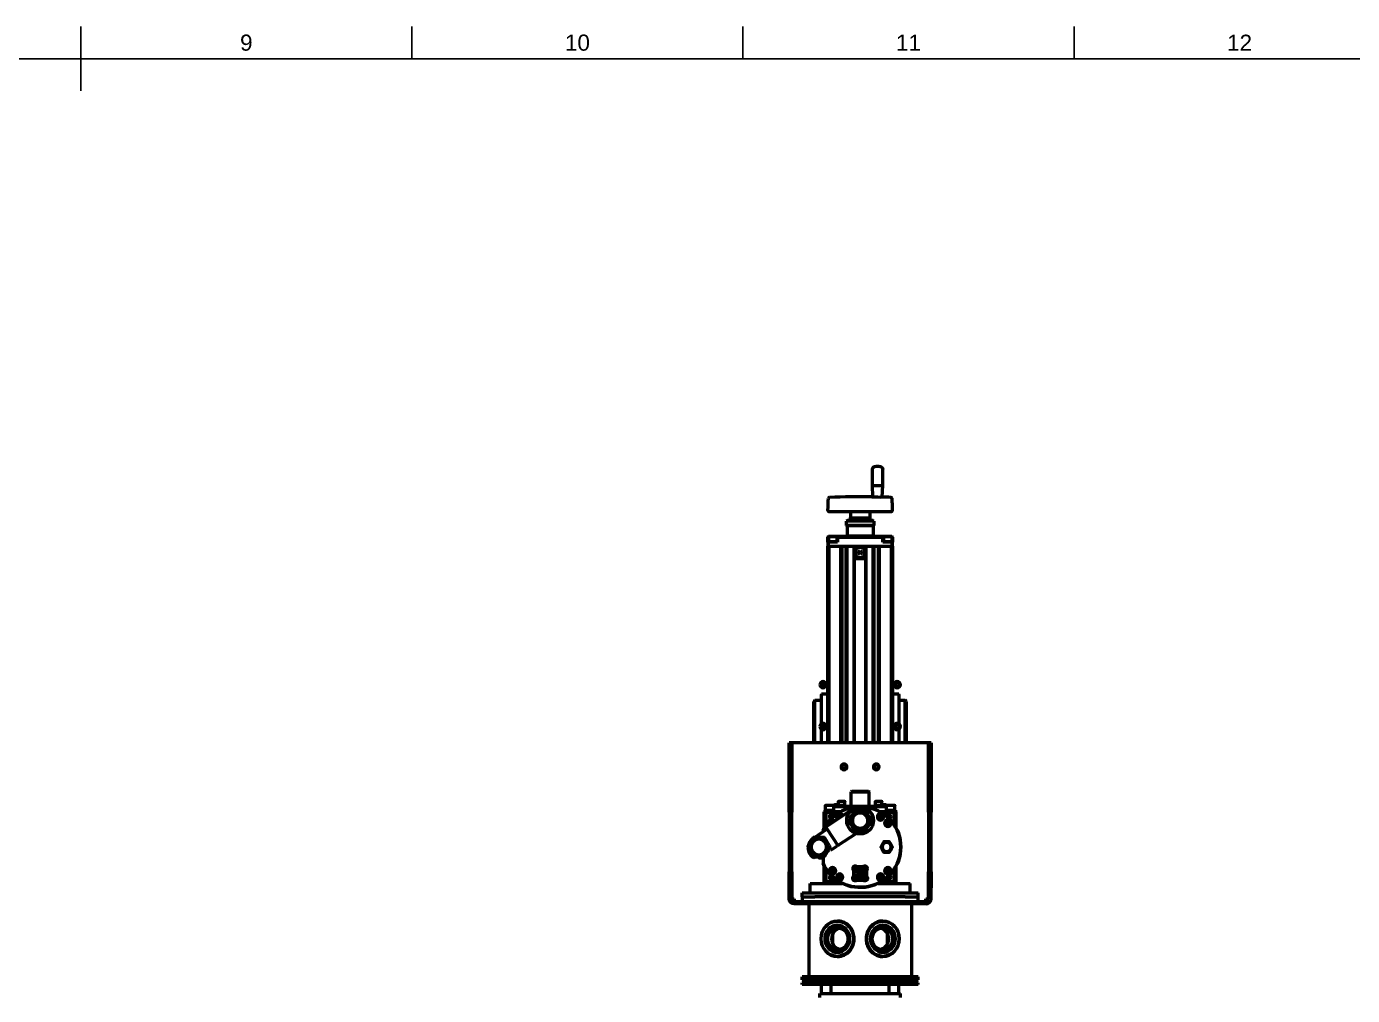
# Model space of a CAD drawing. Header units: millimetres. Extents: x 0 to 841, y 0 to 594.
# Drawn here: x 417.1 to 622.6, y 438.7 to 589 of the extents above; entities that cross this region are included whole.
import ezdxf
from ezdxf.enums import TextEntityAlignment as Align

# ---------------------------------------------------------------- set-up
doc = ezdxf.new("R2010")
doc.units = ezdxf.units.MM
doc.header["$LTSCALE"] = 0.75
doc.layers.add('Border', color=7, linetype='Continuous', lineweight=25)
doc.layers.add('Visible', color=7, linetype='Continuous', lineweight=50)
doc.styles.add('FusionTitle', font='')
doc.styles.get('FusionTitle').set_extended_font_data('Arial Unicode MS')

# ---------------------------------------------------------------- blocks, each defined once
blk = doc.blocks.new('ISO_A1_SHEET')
at = {"layer": 'Border'}
for p, q in [((425.5, 589), (425.5, 579)), ((476.8125, 589), (476.8125, 584)), ((528.125, 589), (528.125, 584)), ((579.4375, 589), (579.4375, 584)), ((20, 584), (831, 584))]:
    blk.add_line(p, q, dxfattribs=at)
at = {"layer": 'Border', "style": 'FusionTitle'}
for s, p in [('9', (451.15625, 586.5)), ('10', (502.46875, 586.5)), ('11', (553.78125, 586.5)), ('12', (605.09375, 586.5))]:
    blk.add_text(s, height=2.5, dxfattribs=at).set_placement(p, align=Align.MIDDLE)

msp = doc.modelspace()

# ---------------------------------------------------------------- linework, layer by layer
at = {"layer": 'Visible', "extrusion": (-1, 2e-16, 0)}
for p, q in [((548.1876, 517.8365), (548.1876, 520.2984)), ((549.7876, 517.8365), (549.7876, 520.2984)), ((548.1245, 516.1121), (548.1245, 516.0825)), ((548.1876, 517.8365), (549.7876, 517.8365)), ((548.2802, 516.0683), (548.1876, 517.8365)), ((548.2419, 516.0705), (548.2419, 516.0775)), ((549.6934, 516.0388), (549.7876, 517.8365)), ((549.7011, 516.0665), (549.6949, 516.0665)), ((549.7011, 516.0389), (549.7011, 516.0665)), ((549.7073, 516.039), (549.7073, 516.046)), ((549.8247, 516.046), (549.8247, 516.0756)), ((550.9729, 513.7265), (541.6023, 513.7265)), ((544.2876, 512.3615), (544.1376, 512.3115)), ((548.4376, 512.3115), (544.1376, 512.3115)), ((544.1376, 512.3115), (544.1376, 511.6415)), ((548.2876, 512.3615), (544.2876, 512.3615)), ((544.5376, 512.6765), (548.0376, 512.6765)), ((544.5376, 512.6765), (544.5376, 512.3815)), ((544.5376, 512.3815), (548.0376, 512.3815)), ((544.6876, 512.3815), (544.6876, 512.3615)), ((544.7876, 513.7265), (544.7876, 512.7465)), ((547.7876, 512.7465), (544.7876, 512.7465)), ((545.1876, 512.7465), (545.1876, 512.7265)), ((547.3876, 512.7265), (545.1876, 512.7265)), ((545.4876, 512.6765), (545.4876, 512.7265)), ((547.0876, 512.6765), (547.0876, 512.7265)), ((547.3876, 512.7465), (547.3876, 512.7265)), ((547.7876, 513.7265), (547.7876, 512.7465)), ((547.8876, 512.3815), (547.8876, 512.3615)), ((548.0376, 512.6765), (548.0376, 512.3815)), ((548.2876, 512.3615), (548.4376, 512.3115)), ((548.4376, 512.3115), (548.4376, 511.6415)), ((541.2876, 509.8365), (541.3876, 509.9365)), ((541.2876, 509.0365), (541.2876, 509.8365)), ((541.2876, 509.8365), (541.3876, 509.8365)), ((542.0376, 509.9365), (541.3876, 509.9365)), ((541.3876, 509.8365), (541.3876, 509.1165)), ((541.4676, 509.9165), (542.6076, 509.9165)), ((542.8876, 509.9365), (542.0376, 509.9365)), ((542.6876, 509.8365), (542.7876, 509.8365)), ((542.6876, 509.8365), (542.6876, 509.1165)), ((542.8876, 509.9365), (542.7876, 509.8365)), ((542.7876, 509.8365), (549.7876, 509.8365)), ((542.7876, 509.8365), (542.7876, 509.0365)), ((549.6876, 509.9365), (542.8876, 509.9365)), ((548.4376, 511.6415), (544.1376, 511.6415)), ((544.2876, 511.5915), (544.1376, 511.6415)), ((548.2876, 511.5915), (544.2876, 511.5915)), ((544.2876, 511.5915), (544.2876, 509.9915)), ((548.2876, 509.9915), (544.2876, 509.9915)), ((544.5376, 509.9765), (544.5376, 509.9915)), ((548.0376, 509.9765), (544.5376, 509.9765)), ((545.4876, 509.9765), (545.4476, 509.9365)), ((547.0876, 509.9765), (547.1276, 509.9365)), ((548.0376, 509.9765), (548.0376, 509.9915)), ((548.2876, 511.5915), (548.4376, 511.6415)), ((548.2876, 511.5915), (548.2876, 509.9915)), ((549.7876, 509.8365), (549.6876, 509.9365)), ((550.5376, 509.9365), (549.6876, 509.9365)), ((549.7876, 509.8365), (549.8876, 509.8365)), ((549.7876, 509.0365), (549.7876, 509.8365)), ((549.8876, 509.8365), (549.8876, 509.1165)), ((549.9676, 509.9165), (551.1076, 509.9165)), ((551.1876, 509.9365), (550.5376, 509.9365)), ((551.1876, 509.9365), (551.2876, 509.8365)), ((551.1876, 509.8365), (551.2876, 509.8365)), ((551.1876, 509.8365), (551.1876, 509.1165)), ((551.2876, 509.8365), (551.2876, 509.0365)), ((541.3876, 509.0365), (541.2876, 509.0365)), ((541.2876, 509.0365), (541.2876, 508.4365)), ((541.2876, 477.9365), (541.2876, 508.4365)), ((541.2876, 508.4365), (541.3876, 508.4365)), ((541.3876, 509.1165), (542.6876, 509.1165)), ((541.3876, 509.1165), (541.3876, 509.0365)), ((541.3876, 509.1165), (542.6876, 509.1165)), ((541.3876, 508.4365), (541.3876, 509.0365)), ((542.7876, 509.0365), (541.3876, 509.0365)), ((541.3876, 508.4365), (541.3876, 477.9365)), ((541.3876, 508.4365), (545.3876, 508.4365)), ((541.4876, 477.9365), (541.4876, 508.4365)), ((542.6876, 509.1165), (542.6876, 509.0365)), ((543.2826, 508.4365), (543.2826, 477.9365)), ((543.2876, 477.9365), (543.2876, 508.4365)), ((543.4876, 477.9365), (543.4876, 508.4365)), ((544.0876, 508.4365), (544.0876, 477.9365)), ((544.2876, 477.9365), (544.2876, 508.4365)), ((544.2926, 477.9365), (544.2926, 508.4365)), ((545.3876, 508.4365), (547.1876, 508.4365)), ((545.3876, 506.4365), (545.3876, 508.4365)), ((546.0376, 507.5808), (546.2876, 507.7251)), ((546.2876, 507.7251), (546.5376, 507.5808)), ((547.1876, 508.4365), (551.1876, 508.4365)), ((547.1876, 508.4365), (547.1876, 506.4365)), ((548.2826, 508.4365), (548.2826, 477.9365)), ((548.2876, 477.9365), (548.2876, 508.4365)), ((548.4876, 477.9365), (548.4876, 508.4365)), ((549.0876, 508.4365), (549.0876, 477.9365)), ((549.2876, 477.9365), (549.2876, 508.4365)), ((549.2926, 477.9365), (549.2926, 508.4365)), ((551.1876, 509.0365), (549.7876, 509.0365)), ((549.8876, 509.1165), (551.1876, 509.1165)), ((549.8876, 509.1165), (549.8876, 509.0365)), ((549.8876, 509.1165), (551.1876, 509.1165)), ((551.0876, 508.4365), (551.0876, 477.9365)), ((551.1876, 509.1165), (551.1876, 509.0365)), ((551.2876, 509.0365), (551.1876, 509.0365)), ((551.1876, 509.0365), (551.1876, 508.4365)), ((551.1876, 477.9365), (551.1876, 508.4365)), ((551.1876, 508.4365), (551.2876, 508.4365)), ((551.2876, 508.4365), (551.2876, 509.0365)), ((551.2876, 508.4365), (551.2876, 477.9365)), ((545.3876, 477.9365), (545.3876, 506.4365)), ((547.1876, 506.4365), (545.3876, 506.4365)), ((545.4376, 477.9365), (545.4376, 506.4365)), ((546.0376, 507.2921), (546.0376, 507.5808)), ((546.2876, 507.1478), (546.0376, 507.2921)), ((546.5376, 507.2921), (546.2876, 507.1478)), ((546.5376, 507.5808), (546.5376, 507.2921)), ((547.1376, 506.4365), (547.1376, 477.9365)), ((547.1876, 506.4365), (547.1876, 477.9365)), ((540.2876, 485.5365), (541.2876, 485.5365)), ((540.2876, 485.5365), (540.2876, 485.4365)), ((540.2876, 480.8695), (540.2876, 485.4365)), ((551.2876, 485.5365), (552.2876, 485.5365)), ((552.2876, 485.4365), (552.2876, 485.5365)), ((552.2876, 485.4365), (552.2876, 480.8695)), ((539.2876, 484.5365), (539.0876, 484.3365)), ((539.0876, 477.9365), (539.0876, 484.3365)), ((539.2876, 484.5365), (540.2876, 484.5365)), ((539.2876, 477.9365), (539.2876, 484.5365)), ((552.2876, 484.5365), (553.2876, 484.5365)), ((553.4876, 484.3365), (553.2876, 484.5365)), ((553.2876, 477.9365), (553.2876, 484.5365)), ((553.4876, 477.9365), (553.4876, 484.3365)), ((540.2876, 480.2706), (540.2876, 480.6023)), ((540.2876, 477.9365), (540.2876, 480.0035)), ((552.2876, 480.6023), (552.2876, 480.2706)), ((552.2876, 480.0035), (552.2876, 477.9365)), ((535.6876, 477.9365), (535.2876, 477.9365)), ((535.2876, 475.4365), (535.2876, 477.9365)), ((535.6876, 477.9365), (535.6876, 475.4365)), ((556.8876, 477.9365), (535.6876, 477.9365)), ((557.2876, 477.9365), (556.8876, 477.9365)), ((556.8876, 475.4365), (556.8876, 477.9365)), ((557.2876, 477.9365), (557.2876, 475.4365)), ((535.2876, 467.1865), (535.2876, 475.4365)), ((535.6876, 475.4365), (535.6876, 467.1865)), ((556.8876, 467.1865), (556.8876, 475.4365)), ((557.2876, 475.4365), (557.2876, 467.1865)), ((543.4876, 474.0434), (543.4876, 474.3295)), ((544.0876, 474.3295), (544.0876, 474.0434)), ((548.4876, 474.0434), (548.4876, 474.3295)), ((549.0876, 474.3295), (549.0876, 474.0434)), ((542.9238, 468.2765), (542.9238, 468.8015)), ((542.9988, 468.8765), (543.8488, 468.8765)), ((543.9238, 468.2765), (543.9238, 468.8015)), ((544.9876, 470.4165), (544.8876, 470.3165)), ((544.8876, 470.3165), (547.6876, 470.3165)), ((544.8876, 468.1165), (544.8876, 470.3165)), ((544.9876, 470.4165), (547.5876, 470.4165)), ((547.5876, 470.4165), (547.6876, 470.3165)), ((547.6876, 468.1165), (547.6876, 470.3165)), ((548.6514, 468.2765), (548.6514, 468.8015)), ((548.7264, 468.8765), (549.5764, 468.8765)), ((549.6514, 468.2765), (549.6514, 468.8015)), ((535.2876, 467.1865), (535.2876, 457.9365)), ((535.6876, 457.9365), (535.6876, 467.1865)), ((540.6876, 467.2165), (540.6876, 464.6526)), ((540.6876, 467.2165), (541.1376, 467.2165)), ((540.8138, 467.4565), (542.2905, 467.4565)), ((540.8138, 467.4565), (540.8138, 467.2165)), ((540.8876, 466.9665), (540.9876, 467.0665)), ((540.8876, 466.9665), (540.8876, 465.0115)), ((540.9178, 467.4565), (540.9178, 468.2165)), ((540.9578, 468.2565), (542.1778, 468.2565)), ((540.9876, 467.0665), (541.0376, 467.1165)), ((540.9876, 467.0665), (540.9876, 465.1723)), ((541.0376, 467.1165), (541.1376, 467.2165)), ((542.9608, 467.1165), (541.0376, 467.1165)), ((545.1201, 467.612), (541.0471, 464.8879)), ((543.1273, 467.2165), (541.1376, 467.2165)), ((541.9433, 466.7165), (541.7989, 466.4665)), ((542.2319, 466.7165), (541.9433, 466.7165)), ((542.2178, 467.4565), (542.2178, 468.2165)), ((542.2178, 468.1165), (542.9574, 468.1165)), ((542.2178, 468.0665), (550.3574, 468.0665)), ((542.2823, 466.6293), (542.2319, 466.7165)), ((542.3167, 467.4565), (542.2905, 467.4565)), ((542.3167, 467.4565), (542.3218, 467.4565)), ((542.3218, 467.4565), (542.3218, 467.2165)), ((542.3218, 467.2665), (543.2152, 467.2665)), ((543.1134, 466.7323), (542.8657, 466.5839)), ((542.8657, 466.5839), (542.8704, 466.2953)), ((542.9238, 468.2765), (543.9238, 468.2765)), ((542.9298, 468.2765), (542.9298, 468.1165)), ((543.2611, 468.1165), (542.9574, 468.1165)), ((543.3657, 466.5921), (543.1134, 466.7323)), ((543.2611, 468.1165), (549.3141, 468.1165)), ((543.3681, 466.4403), (543.3657, 466.5921)), ((543.9178, 468.2765), (543.9178, 468.1165)), ((545.3268, 467.2022), (544.6504, 466.0307)), ((544.728, 466.6604), (544.9651, 466.5759)), ((545.2237, 467.0237), (545.1222, 467.172)), ((545.4216, 467.3665), (545.3268, 467.2022)), ((545.6112, 467.3665), (545.4216, 467.3665)), ((545.4925, 467.4255), (545.5329, 467.3665)), ((546.964, 467.3665), (545.6112, 467.3665)), ((546.1054, 467.3665), (546.1122, 467.6077)), ((546.5607, 467.5951), (546.5543, 467.3665)), ((547.1536, 467.3665), (546.964, 467.3665)), ((547.2485, 467.2022), (547.1536, 467.3665)), ((547.1564, 467.3617), (547.1691, 467.3783)), ((547.9248, 466.0307), (547.2485, 467.2022)), ((547.5246, 467.1044), (547.399, 466.9414)), ((547.6528, 466.5018), (547.8894, 466.5714)), ((548.6514, 468.2765), (549.6514, 468.2765)), ((548.6574, 468.2765), (548.6574, 468.1165)), ((549.2096, 466.5921), (549.2049, 466.3034)), ((549.4619, 466.7323), (549.2096, 466.5921)), ((549.6178, 468.1165), (549.3141, 468.1165)), ((549.3601, 467.2665), (550.2534, 467.2665)), ((551.4376, 467.2165), (549.4479, 467.2165)), ((549.7095, 466.5839), (549.4619, 466.7323)), ((551.5376, 467.1165), (549.6144, 467.1165)), ((549.6178, 468.1165), (550.3574, 468.1165)), ((549.6454, 468.2765), (549.6454, 468.1165)), ((549.7095, 466.5839), (549.7048, 466.2953)), ((550.2534, 467.4565), (551.7301, 467.4565)), ((550.2534, 467.4565), (550.2534, 467.2165)), ((550.3433, 466.7165), (550.293, 466.6293)), ((550.6319, 466.7165), (550.3433, 466.7165)), ((550.3574, 467.4565), (550.3574, 468.2165)), ((550.3974, 468.2565), (551.6174, 468.2565)), ((550.7763, 466.4665), (550.6319, 466.7165)), ((551.4376, 467.2165), (551.5376, 467.1165)), ((551.4376, 467.2165), (551.8876, 467.2165)), ((551.5376, 467.1165), (551.5876, 467.0665)), ((551.5876, 465.1723), (551.5876, 467.0665)), ((551.5876, 467.0665), (551.6876, 466.9665)), ((551.6574, 467.4565), (551.6574, 468.2165)), ((551.6876, 465.0115), (551.6876, 466.9665)), ((551.7564, 467.4565), (551.7301, 467.4565)), ((551.7564, 467.4565), (551.7614, 467.4565)), ((551.7614, 467.4565), (551.7614, 467.2165)), ((551.8876, 464.6526), (551.8876, 467.2165)), ((556.8876, 467.1865), (556.8876, 457.9365)), ((557.2876, 457.9365), (557.2876, 467.1865)), ((540.9924, 464.4302), (541.1586, 464.5414)), ((541.0471, 464.8879), (541.0196, 464.7492)), ((541.0196, 464.7492), (541.1586, 464.5414)), ((541.2002, 464.5692), (541.1586, 464.5414)), ((541.1586, 464.5414), (542.8542, 462.0062)), ((541.864, 465.7), (541.7105, 465.4555)), ((541.7105, 465.4555), (541.7589, 465.364)), ((541.7989, 466.4665), (541.9015, 466.2888)), ((542.1525, 465.6893), (541.864, 465.7)), ((542.1768, 465.6434), (542.1525, 465.6893)), ((543.0239, 466.21), (542.8704, 466.2953)), ((544.6504, 466.0307), (544.5556, 465.8665)), ((544.5556, 465.8665), (544.6504, 465.7022)), ((544.5592, 465.592), (544.6915, 465.631)), ((544.737, 466.1808), (544.5774, 466.2377)), ((544.6504, 465.7022), (545.3268, 464.5307)), ((544.9224, 465.2311), (544.6858, 465.1615)), ((545.0506, 464.6285), (545.1762, 464.7915)), ((545.3268, 464.5307), (545.4216, 464.3665)), ((547.1536, 464.3665), (547.2485, 464.5307)), ((547.2485, 464.5307), (547.9248, 465.7022)), ((547.3515, 464.7092), (547.453, 464.5609)), ((547.8472, 465.0726), (547.6101, 465.1571)), ((547.8382, 465.5521), (547.9978, 465.4953)), ((548.016, 466.1409), (547.8837, 466.102)), ((548.0197, 465.8665), (547.9248, 466.0307)), ((547.9248, 465.7022), (548.0197, 465.8665)), ((548.3589, 465.6878), (548.3812, 465.7028)), ((549.2049, 466.3034), (549.4525, 466.155)), ((549.4525, 466.155), (549.7048, 466.2953)), ((550.4227, 465.6893), (550.2878, 465.4341)), ((550.2878, 465.4341), (550.4413, 465.1896)), ((550.7112, 465.7), (550.4227, 465.6893)), ((550.4413, 465.1896), (550.7298, 465.2003)), ((550.6737, 466.2888), (550.7763, 466.4665)), ((550.8647, 465.4555), (550.7112, 465.7)), ((550.8647, 465.4555), (550.7298, 465.2003)), ((538.9268, 463.1022), (538.2504, 461.9307)), ((539.0216, 463.2665), (538.9268, 463.1022)), ((539.2112, 463.2665), (539.0216, 463.2665)), ((540.564, 463.2665), (539.2112, 463.2665)), ((540.9924, 464.4302), (539.2523, 463.2665)), ((540.5376, 464.3409), (540.5376, 464.1261)), ((540.7536, 463.2665), (540.564, 463.2665)), ((540.5876, 464.1595), (540.5876, 464.3302)), ((540.8485, 463.1022), (540.7536, 463.2665)), ((541.5248, 461.9307), (540.8485, 463.1022)), ((542.8958, 462.034), (545.6618, 463.8839)), ((545.4188, 464.3712), (545.4061, 464.3546)), ((545.4216, 464.3665), (545.6112, 464.3665)), ((545.6112, 464.3665), (546.964, 464.3665)), ((546.0145, 464.1379), (546.0209, 464.3665)), ((546.4698, 464.3665), (546.4631, 464.1252)), ((546.964, 464.3665), (547.1536, 464.3665)), ((547.0827, 464.3075), (547.0423, 464.3665)), ((547.082, 464.3084), (547.1609, 464.354)), ((547.1609, 464.354), (547.2575, 464.4097)), ((549.9113, 462.5415), (549.6948, 462.1665)), ((550.3876, 462.5665), (549.9546, 462.5665)), ((550.8206, 462.5665), (550.3876, 462.5665)), ((551.0804, 462.1665), (550.8639, 462.5415)), ((538.2504, 461.9307), (538.1556, 461.7665)), ((538.1556, 461.7665), (538.2504, 461.6022)), ((538.2504, 461.6022), (538.9268, 460.4307)), ((538.9268, 460.4307), (539.0216, 460.2665)), ((540.7536, 460.2665), (540.8485, 460.4307)), ((540.8485, 460.4307), (541.5248, 461.6022)), ((541.3891, 461.2137), (541.2185, 461.0716)), ((541.3687, 461.3318), (541.3891, 461.2137)), ((541.6197, 461.7665), (541.5248, 461.9307)), ((541.5248, 461.6022), (541.6197, 461.7665)), ((541.5692, 461.6791), (541.7596, 461.3944)), ((541.7596, 461.3944), (541.8983, 461.3669)), ((541.8983, 461.3669), (542.688, 461.895)), ((542.8542, 462.0062), (542.688, 461.895)), ((542.8958, 462.034), (542.8542, 462.0062)), ((549.6948, 462.1665), (549.4783, 461.7915)), ((549.4783, 461.7415), (549.6948, 461.3665)), ((549.6948, 461.3665), (549.9113, 460.9915)), ((549.9546, 460.9665), (550.3876, 460.9665)), ((550.3876, 460.9665), (550.8206, 460.9665)), ((550.8639, 460.9915), (551.0804, 461.3665)), ((551.2969, 461.7915), (551.0804, 462.1665)), ((551.0804, 461.3665), (551.2969, 461.7415)), ((539.0216, 460.2665), (539.2112, 460.2665)), ((539.1213, 460.1111), (539.2098, 460.1702)), ((539.2098, 460.1702), (539.2289, 460.2665)), ((539.2112, 460.2665), (540.564, 460.2665)), ((539.9376, 460.0665), (539.9376, 460.2665)), ((540.1596, 460.1898), (539.9513, 460.2665)), ((540.3376, 460.0165), (539.9876, 460.0165)), ((540.2517, 460.2665), (540.1596, 460.1898)), ((540.3376, 460.2665), (540.3376, 459.9665)), ((540.3376, 459.9665), (540.5376, 459.9665)), ((540.5376, 460.2665), (540.5376, 459.1921)), ((540.564, 460.2665), (540.7536, 460.2665)), ((540.5876, 459.2028), (540.5876, 460.2665)), ((540.6876, 458.8803), (540.6876, 456.1165)), ((540.8876, 458.5215), (540.8876, 456.5665)), ((540.9876, 458.3606), (540.9876, 456.4665)), ((541.8455, 458.3326), (541.7105, 458.0774)), ((542.1339, 458.3433), (541.8455, 458.3326)), ((542.2875, 458.0988), (542.1339, 458.3433)), ((545.2564, 458.4468), (545.2564, 458.3576)), ((545.4573, 458.5348), (545.3889, 458.4077)), ((545.3889, 458.4077), (545.4649, 458.2849)), ((545.6016, 458.5392), (545.4573, 458.5348)), ((545.4649, 458.2849), (545.6091, 458.2893)), ((545.5656, 458.6977), (545.4811, 458.6977)), ((545.6775, 458.4164), (545.6016, 458.5392)), ((545.6091, 458.2893), (545.6775, 458.4164)), ((546.7532, 458.6977), (545.8132, 458.6977)), ((546.1876, 458.3672), (546.3876, 458.3672)), ((546.1876, 458.2588), (546.1876, 458.3672)), ((546.3876, 458.2588), (546.3876, 458.3672)), ((546.9573, 458.5348), (546.8889, 458.4077)), ((546.8889, 458.4077), (546.9649, 458.2849)), ((547.1016, 458.5392), (546.9573, 458.5348)), ((546.9649, 458.2849), (547.1091, 458.2893)), ((547.0656, 458.6977), (546.9811, 458.6977)), ((547.1775, 458.4164), (547.1016, 458.5392)), ((547.1091, 458.2893), (547.1775, 458.4164)), ((547.3189, 458.3797), (547.3189, 458.4642)), ((550.4413, 458.3433), (550.2878, 458.0988)), ((550.7298, 458.3326), (550.4413, 458.3433)), ((550.7298, 458.3326), (550.8647, 458.0774)), ((551.5876, 456.4665), (551.5876, 458.3606)), ((551.6876, 456.5665), (551.6876, 458.5215)), ((551.8876, 456.1165), (551.8876, 458.8803)), ((535.2876, 455.4365), (535.2876, 457.9365)), ((535.6876, 457.9365), (535.2876, 457.9365)), ((535.6876, 457.9365), (535.6876, 455.4365)), ((540.9876, 456.4665), (540.8876, 456.5665)), ((541.0376, 456.4165), (540.9876, 456.4665)), ((541.0376, 456.4165), (542.9608, 456.4165)), ((541.1376, 456.3165), (541.0376, 456.4165)), ((541.1376, 456.3165), (543.1273, 456.3165)), ((541.1495, 456.3165), (541.1495, 456.1165)), ((541.7105, 458.0774), (541.864, 457.8329)), ((541.9015, 457.2441), (541.7989, 457.0665)), ((541.7989, 457.0665), (541.9433, 456.8165)), ((542.1525, 457.8437), (541.864, 457.8329)), ((541.9433, 456.8165), (542.2319, 456.8165)), ((542.1525, 457.8437), (542.2875, 458.0988)), ((542.2319, 456.8165), (542.2823, 456.9036)), ((542.8704, 457.2376), (542.8657, 456.949)), ((542.8657, 456.949), (543.1134, 456.8006)), ((543.1227, 457.3779), (542.8704, 457.2376)), ((543.3657, 456.9409), (543.1134, 456.8006)), ((543.3703, 457.2295), (543.1227, 457.3779)), ((543.3657, 456.9409), (543.3703, 457.2295)), ((545.2564, 458.1233), (545.2564, 457.2008)), ((545.2564, 456.9468), (545.2564, 456.8576)), ((545.4573, 457.0348), (545.3889, 456.9077)), ((545.3889, 456.9077), (545.4649, 456.7849)), ((545.6016, 457.0392), (545.4573, 457.0348)), ((545.4649, 456.7849), (545.6091, 456.7893)), ((545.4985, 456.6352), (545.5877, 456.6352)), ((545.6775, 456.9164), (545.6016, 457.0392)), ((545.6091, 456.7893), (545.6775, 456.9164)), ((545.7246, 457.4569), (545.6308, 457.4027)), ((545.7308, 457.2295), (545.6308, 457.4027)), ((545.8246, 457.2837), (545.7308, 457.2295)), ((545.8219, 456.6352), (546.7445, 456.6352)), ((546.7506, 457.2837), (546.8444, 457.2295)), ((546.9444, 457.4027), (546.8444, 457.2295)), ((546.8506, 457.4569), (546.9444, 457.4027)), ((546.9573, 457.0348), (546.8889, 456.9077)), ((546.8889, 456.9077), (546.9649, 456.7849)), ((547.1016, 457.0392), (546.9573, 457.0348)), ((546.9649, 456.7849), (547.1091, 456.7893)), ((546.9985, 456.6352), (547.0877, 456.6352)), ((547.1775, 456.9164), (547.1016, 457.0392)), ((547.1091, 456.7893), (547.1775, 456.9164)), ((547.3189, 457.1921), (547.3189, 458.1321)), ((547.3189, 456.8797), (547.3189, 456.9642)), ((549.4525, 457.3779), (549.2049, 457.2295)), ((549.2049, 457.2295), (549.2096, 456.9409)), ((549.2096, 456.9409), (549.4619, 456.8006)), ((549.4479, 456.3165), (551.4376, 456.3165)), ((549.7048, 457.2376), (549.4525, 457.3779)), ((549.4619, 456.8006), (549.7095, 456.949)), ((549.6144, 456.4165), (551.5376, 456.4165)), ((549.7048, 457.2376), (549.7095, 456.949)), ((550.2878, 458.0988), (550.4227, 457.8437)), ((550.293, 456.9036), (550.3433, 456.8165)), ((550.3433, 456.8165), (550.6319, 456.8165)), ((550.4227, 457.8437), (550.7112, 457.8329)), ((550.6319, 456.8165), (550.7763, 457.0665)), ((550.7763, 457.0665), (550.6737, 457.2441)), ((550.7112, 457.8329), (550.8647, 458.0774)), ((551.4257, 456.1165), (551.4257, 456.3165)), ((551.5376, 456.4165), (551.4376, 456.3165)), ((551.5876, 456.4665), (551.5376, 456.4165)), ((551.6876, 456.5665), (551.5876, 456.4665)), ((556.8876, 455.4365), (556.8876, 457.9365)), ((557.2876, 457.9365), (556.8876, 457.9365)), ((557.2876, 457.9365), (557.2876, 455.4365)), ((535.2876, 453.7365), (535.2876, 455.4365)), ((535.6876, 455.4365), (535.6876, 453.7365)), ((537.2876, 454.6365), (555.2876, 454.6365)), ((537.2876, 454.0365), (537.2876, 454.6365)), ((538.5376, 456.1165), (543.5006, 456.1165)), ((538.5376, 454.6365), (538.5376, 456.1165)), ((549.0746, 456.1165), (554.0376, 456.1165)), ((554.0376, 454.6365), (554.0376, 456.1165)), ((555.2876, 454.0365), (555.2876, 454.6365)), ((556.8876, 453.7365), (556.8876, 455.4365)), ((557.2876, 453.7365), (557.2876, 455.4365)), ((535.6876, 453.7365), (536.0876, 453.7365)), ((536.0876, 453.7365), (536.0876, 453.3365)), ((536.0876, 453.3365), (556.4876, 453.3365)), ((556.4876, 452.9365), (536.0876, 452.9365)), ((537.2876, 454.0365), (539.2876, 454.0365)), ((537.2876, 454.0365), (537.2876, 453.3365)), ((538.3376, 452.9365), (538.3376, 441.6365)), ((553.2876, 454.0365), (539.2876, 454.0365)), ((553.2876, 454.0365), (555.2876, 454.0365)), ((554.2376, 452.9365), (554.2376, 441.6365)), ((555.2876, 453.3365), (555.2876, 454.0365)), ((556.4876, 453.3365), (556.4876, 453.7365)), ((556.4876, 453.7365), (556.8876, 453.7365)), ((542.7541, 450.2865), (542.8152, 450.2865)), ((549.8212, 450.2865), (549.76, 450.2865)), ((542.0676, 446.7857), (542.0676, 448.2873)), ((550.5076, 446.7857), (550.5076, 448.2873)), ((542.7541, 444.7865), (542.8152, 444.7865)), ((549.8212, 444.7865), (549.76, 444.7865)), ((555.2876, 441.6365), (537.2876, 441.6365)), ((537.2876, 441.1865), (537.2876, 441.6365)), ((555.2876, 441.1865), (537.2876, 441.1865)), ((555.2876, 440.6865), (537.2876, 440.6865)), ((537.2876, 440.4365), (537.2876, 440.6865)), ((555.2876, 440.4365), (537.2876, 440.4365)), ((540.2876, 439.0665), (540.2876, 440.4365)), ((541.7876, 439.0665), (541.7876, 440.4365)), ((550.7876, 439.0665), (550.7876, 440.4365)), ((552.2876, 439.0665), (552.2876, 440.4365)), ((555.2876, 441.1865), (555.2876, 441.6365)), ((555.2876, 440.4365), (555.2876, 440.6865)), ((540.0376, 439.0665), (552.5376, 439.0665)), ((540.0376, 438.4165), (540.0376, 439.0665)), ((552.5376, 438.4165), (552.5376, 439.0665))]:
    msp.add_line(p, q, dxfattribs=at)
at = {"layer": 'Visible', "extrusion": (0, -2e-16, -1)}
for centre, radius in [((-546.2876, 507.4365), 0.85), ((-546.2876, 507.4365), 0.8), ((-540.5376, 486.9365), 0.5), ((-540.5376, 486.9365), 0.3), ((-552.0376, 486.9365), 0.5), ((-552.0376, 486.9365), 0.3), ((-540.5376, 480.4365), 0.5), ((-552.0376, 480.4365), 0.5), ((-540.5376, 480.4365), 0.3), ((-552.0376, 480.4365), 0.3), ((-543.7876, 474.1865), 0.45), ((-543.7876, 474.1865), 0.3324), ((-548.7876, 474.1865), 0.45), ((-548.7876, 474.1865), 0.3324), ((-546.2876, 465.8665), 1.2), ((-549.4572, 466.4437), 0.5), ((-549.4572, 466.4437), 0.48), ((-550.5762, 465.4448), 0.5), ((-550.5762, 465.4448), 0.48), ((-539.8876, 461.7665), 1.21), ((-539.8876, 461.7665), 1.2), ((-550.3876, 461.7665), 0.8), ((-550.3876, 461.7665), 0.7), ((-541.999, 458.0881), 0.5), ((-541.999, 458.0881), 0.48), ((-545.5332, 458.4121), 0.4), ((-545.5332, 458.4121), 0.275), ((-547.0332, 458.4121), 0.4), ((-547.0332, 458.4121), 0.275), ((-550.5762, 458.0881), 0.5), ((-550.5762, 458.0881), 0.48), ((-543.118, 457.0893), 0.5), ((-543.118, 457.0893), 0.48), ((-545.5332, 456.9121), 0.275), ((-546.2876, 457.6665), 0.6007), ((-546.2876, 457.6665), 0.5507), ((-546.0876, 457.8665), 0.05), ((-546.0876, 457.4665), 0.05), ((-546.4876, 457.8665), 0.05), ((-546.4876, 457.4665), 0.05), ((-547.0332, 456.9121), 0.275), ((-549.4572, 457.0893), 0.5), ((-549.4572, 457.0893), 0.48)]:
    msp.add_circle(centre, radius, dxfattribs=at)
at = {"layer": 'Visible'}
for radius in [2.079, 1.21]:
    msp.add_circle((546.2876, 465.8665), radius, dxfattribs=at)
at = {"layer": 'Visible', "extrusion": (0, -2e-16, -1)}
for centre, radius, start, end in [((-548.6876, 520.2984), 0.5, 0, 75.522488), ((-548.9876, 519.1365), 1.7, 75.522488, 104.477512), ((-549.2876, 520.2984), 0.5, 104.477512, 180), ((-599.1376, 512.7265), 57.85, 1.294367, 3.093287), ((-541.5716, 515.8374), 0.2, 3.093287, 87.835231), ((-546.2876, 391.0765), 125.05, 87.835231, 90.84903), ((-546.2876, 391.0765), 125.05, 91.613495, 92.164769), ((-551.0036, 515.8374), 0.2, 92.164769, 176.906713), ((-493.4376, 512.7265), 57.85, 176.906713, 178.705633), ((-541.6023, 514.0265), 0.3, 270, 1.294367), ((-550.9729, 514.0265), 0.3, 178.705633, 270), ((-541.4676, 509.8365), 0.08, 0, 90), ((-542.6076, 509.8365), 0.08, 90, 180), ((-549.9676, 509.8365), 0.08, 0, 90), ((-551.1076, 509.8365), 0.08, 90, 180), ((-542.9988, 468.8015), 0.075, 0, 90), ((-543.8488, 468.8015), 0.075, 90, 180), ((-548.7264, 468.8015), 0.075, 0, 90), ((-549.5764, 468.8015), 0.075, 90, 180), ((-546.2876, 461.7665), 6.3, 24.119043, 335.880957), ((-546.2876, 461.7665), 6.25, 24.216783, 335.783217), ((-540.9578, 468.2165), 0.04, 0, 90), ((-542.0876, 466.4665), 0.5, 315.578456, 140.852512), ((-542.0876, 466.4665), 0.25, 330, 30), ((-542.0876, 466.4665), 0.25, 30, 90), ((-542.0876, 466.4665), 0.25, 90, 140.07926), ((-542.1778, 468.2165), 0.04, 90, 180), ((-542.5376, 467.9365), 0.45, 42.892548, 150.644466), ((-542.5376, 467.9365), 0.3324, 32.792468, 147.207532), ((-543.118, 466.4437), 0.5, 309.739632, 162.709495), ((-543.118, 466.4437), 0.48, 309.031846, 163.417281), ((-543.118, 466.4437), 0.25, 359.070897, 59.070897), ((-543.118, 466.4437), 0.25, 59.070897, 119.070897), ((-543.118, 466.4437), 0.25, 119.070897, 179.070897), ((-546.2876, 465.8665), 1.7501, 12.246254, 26.978026), ((-546.2876, 465.8665), 1.7501, 48.246254, 62.978026), ((-546.2876, 465.8665), 1.6454, 54.271803, 65.728197), ((-546.2876, 465.8665), 1.7501, 84.246254, 98.978026), ((-546.2876, 465.8665), 1.6454, 114.271803, 125.728197), ((-546.2876, 465.8665), 1.7501, 120.246254, 134.978026), ((-546.2876, 465.8665), 1.7501, 156.246254, 170.978026), ((-549.4572, 466.4437), 0.25, 0.929103, 60.929103), ((-549.4572, 466.4437), 0.25, 60.929103, 120.929103), ((-549.4572, 466.4437), 0.25, 120.929103, 180.929103), ((-550.0376, 467.9365), 0.45, 29.355534, 137.107452), ((-550.0376, 467.9365), 0.3324, 32.792468, 147.207532), ((-550.4876, 466.4665), 0.5, 39.147488, 224.421544), ((-550.4876, 466.4665), 0.25, 39.92074, 90), ((-550.3974, 468.2165), 0.04, 0, 90), ((-550.4876, 466.4665), 0.25, 90, 150), ((-550.4876, 466.4665), 0.25, 150, 210), ((-551.6174, 468.2165), 0.04, 90, 180), ((-541.999, 465.4448), 0.5, 333.841625, 138.607502), ((-541.999, 465.4448), 0.48, 334.161007, 138.28812), ((-541.999, 465.4448), 0.25, 341.597643, 32.129317), ((-541.999, 465.4448), 0.25, 32.129317, 92.129317), ((-542.0876, 466.4665), 0.25, 316.351708, 330), ((-541.999, 465.4448), 0.25, 92.129317, 130.851484), ((-543.118, 466.4437), 0.25, 299.070897, 359.070897), ((-543.118, 466.4437), 0.25, 291.646655, 299.070897), ((-543.118, 466.4437), 0.25, 179.070897, 180.802473), ((-546.2876, 465.8665), 1.7501, 336.246254, 350.978026), ((-546.2876, 465.8665), 1.6454, 354.271803, 5.728197), ((-546.2876, 465.8665), 1.7501, 300.246254, 314.978026), ((-546.2876, 465.8665), 1.6454, 294.271803, 305.728197), ((-546.2876, 465.8665), 1.6454, 234.271803, 245.728197), ((-546.2876, 465.8665), 1.7501, 228.246254, 242.978026), ((-546.2876, 465.8665), 1.7465, 228.231156, 240), ((-546.2876, 465.8665), 1.7465, 192.231156, 206.993124), ((-546.2876, 465.8665), 1.7501, 192.246254, 206.978026), ((-546.2876, 465.8665), 1.6454, 174.271803, 185.728197), ((-549.4572, 466.4437), 0.25, 300.929103, 0.929103), ((-549.4572, 466.4437), 0.25, 240.929103, 300.929103), ((-549.4572, 466.4437), 0.25, 180.929103, 240.929103), ((-550.5762, 465.4448), 0.25, 327.870683, 27.870683), ((-550.5762, 465.4448), 0.25, 27.870683, 87.870683), ((-550.5762, 465.4448), 0.25, 267.870683, 327.870683), ((-550.5762, 465.4448), 0.25, 87.870683, 147.870683), ((-550.5762, 465.4448), 0.25, 207.870683, 267.870683), ((-550.4876, 466.4665), 0.25, 210, 223.648292), ((-550.5762, 465.4448), 0.25, 147.870683, 207.870683), ((-546.2876, 465.8665), 1.7501, 264.246254, 278.978026), ((-546.2876, 465.8665), 1.7465, 264.231156, 278.993124), ((-546.2876, 465.8665), 1.7465, 240, 242.993124), ((-539.8876, 461.7665), 1.6454, 174.271803, 185.728197), ((-549.9546, 461.0165), 0.05, 270, 330), ((-539.9876, 460.0665), 0.05, 270, 0), ((-541.999, 458.0881), 0.25, 27.870683, 87.870683), ((-541.999, 458.0881), 0.25, 87.870683, 147.870683), ((-545.4564, 458.4977), 0.2, 36.376735, 41.749468), ((-545.5332, 458.4121), 0.125, 328.265472, 28.265472), ((-545.5332, 458.4121), 0.125, 28.265472, 88.265472), ((-545.5332, 458.4121), 0.125, 268.265472, 328.265472), ((-545.5332, 458.4121), 0.125, 88.265472, 148.265472), ((-545.5332, 458.4121), 0.125, 208.265472, 268.265472), ((-545.5332, 458.4121), 0.125, 148.265472, 208.265472), ((-546.7636, 458.4022), 0.0452, 269.721823, 86.090953), ((-546.8356, 458.5958), 0.0452, 314.721823, 131.090953), ((-547.0332, 458.4121), 0.125, 328.265472, 28.265472), ((-547.0332, 458.4121), 0.125, 28.265472, 88.265472), ((-547.0332, 458.4121), 0.125, 268.265472, 328.265472), ((-547.0234, 458.6817), 0.0452, 359.721823, 176.090953), ((-547.0332, 458.4121), 0.125, 88.265472, 148.265472), ((-547.0332, 458.4121), 0.125, 208.265472, 268.265472), ((-547.0332, 458.4121), 0.125, 148.265472, 208.265472), ((-547.2169, 458.6097), 0.0452, 44.721823, 221.090953), ((-547.3029, 458.4219), 0.0452, 89.721823, 266.090953), ((-550.5762, 458.0881), 0.25, 32.129317, 92.129317), ((-550.5762, 458.0881), 0.25, 92.129317, 152.129317), ((-542.0876, 457.0665), 0.5, 219.147488, 44.421544), ((-541.999, 458.0881), 0.25, 327.870683, 27.870683), ((-541.999, 458.0881), 0.25, 267.870683, 327.870683), ((-542.0876, 457.0665), 0.25, 330, 30), ((-542.0876, 457.0665), 0.25, 30, 43.648292), ((-542.0876, 457.0665), 0.25, 270, 330), ((-541.999, 458.0881), 0.25, 207.870683, 267.870683), ((-542.0876, 457.0665), 0.25, 219.92074, 270), ((-541.999, 458.0881), 0.25, 147.870683, 207.870683), ((-543.118, 457.0893), 0.25, 300.929103, 0.929103), ((-543.118, 457.0893), 0.25, 0.929103, 60.929103), ((-543.118, 457.0893), 0.25, 240.929103, 300.929103), ((-543.118, 457.0893), 0.25, 60.929103, 120.929103), ((-543.118, 457.0893), 0.25, 180.929103, 240.929103), ((-543.118, 457.0893), 0.25, 120.929103, 180.929103), ((-545.5332, 456.9121), 0.4, 123.87545, 115.542784), ((-545.2636, 456.9022), 0.0452, 269.721823, 86.090953), ((-545.3356, 457.0958), 0.0452, 314.721823, 131.090953), ((-545.3495, 456.7144), 0.0452, 224.721823, 41.090953), ((-545.4564, 456.8352), 0.2, 304.074889, 318.927192), ((-545.5332, 456.9121), 0.125, 328.265472, 28.265472), ((-545.5332, 456.9121), 0.125, 28.265472, 88.265472), ((-545.5332, 456.9121), 0.125, 268.265472, 328.265472), ((-545.5234, 457.1817), 0.0452, 359.721823, 176.090953), ((-545.5431, 456.6424), 0.0452, 179.721823, 356.090953), ((-545.5332, 456.9121), 0.125, 88.265472, 148.265472), ((-545.5332, 456.9121), 0.125, 208.265472, 268.265472), ((-545.5332, 456.9121), 0.125, 148.265472, 208.265472), ((-545.7169, 457.1097), 0.0452, 44.721823, 221.090953), ((-545.7309, 456.7284), 0.0452, 134.721823, 311.090953), ((-545.8029, 456.9219), 0.0452, 89.721823, 266.090953), ((-547.0332, 456.9121), 0.4, 66.341782, 56.828657), ((-546.8495, 458.2144), 0.0452, 224.721823, 41.090953), ((-547.0332, 456.9121), 0.125, 328.265472, 28.265472), ((-547.0332, 456.9121), 0.125, 28.265472, 88.265472), ((-547.0332, 456.9121), 0.125, 268.265472, 328.265472), ((-547.0431, 458.1424), 0.0452, 179.721823, 356.090953), ((-547.0332, 456.9121), 0.125, 88.265472, 148.265472), ((-547.0332, 456.9121), 0.125, 208.265472, 268.265472), ((-547.0332, 456.9121), 0.125, 148.265472, 208.265472), ((-547.2309, 458.2284), 0.0452, 134.721823, 311.090953), ((-549.4572, 457.0893), 0.25, 359.070897, 59.070897), ((-549.4572, 457.0893), 0.25, 299.070897, 359.070897), ((-549.4572, 457.0893), 0.25, 59.070897, 119.070897), ((-549.4572, 457.0893), 0.25, 239.070897, 299.070897), ((-549.4572, 457.0893), 0.25, 119.070897, 179.070897), ((-549.4572, 457.0893), 0.25, 179.070897, 239.070897), ((-550.4876, 457.0665), 0.5, 135.578456, 320.852512), ((-550.4876, 457.0665), 0.25, 270, 320.07926), ((-550.5762, 458.0881), 0.25, 332.129317, 32.129317), ((-550.5762, 458.0881), 0.25, 272.129317, 332.129317), ((-550.4876, 457.0665), 0.25, 210, 270), ((-550.5762, 458.0881), 0.25, 212.129317, 272.129317), ((-550.4876, 457.0665), 0.25, 136.351708, 150), ((-550.4876, 457.0665), 0.25, 150, 210), ((-550.5762, 458.0881), 0.25, 152.129317, 212.129317), ((-536.0876, 453.7365), 0.8, 270, 0), ((-537.2876, 440.9365), 0.25, 90, 270), ((-555.2876, 440.9365), 0.25, 270, 90)]:
    msp.add_arc(centre, radius, start, end, dxfattribs=at)
at = {"layer": 'Visible'}
for centre, radius, start, end in [((549.3559, 533.7964), 17.7578, 266.023373, 271.512811), ((543.118, 466.4437), 0.2887, 150.929103, 210.929103), ((543.118, 466.4437), 0.2887, 90.929103, 150.929103), ((543.118, 466.4437), 0.2887, 30.929103, 90.929103), ((543.118, 466.4437), 0.2887, 4.336728, 30.929103), ((546.2876, 465.8665), 2.1, 355.528817, 123.775436), ((549.4572, 466.4437), 0.2887, 149.070897, 209.070897), ((549.4572, 466.4437), 0.2887, 89.070897, 149.070897), ((549.4572, 466.4437), 0.2887, 29.070897, 89.070897), ((549.4572, 466.4437), 0.2887, 329.070897, 29.070897), ((541.999, 465.4448), 0.2887, 177.870683, 200.502736), ((541.999, 465.4448), 0.2887, 117.870683, 177.870683), ((541.999, 465.4448), 0.2887, 57.870683, 117.870683), ((541.999, 465.4448), 0.2887, 47.048137, 57.870683), ((543.118, 466.4437), 0.2887, 210.929103, 243.214145), ((549.4572, 466.4437), 0.2887, 209.070897, 269.070897), ((549.4572, 466.4437), 0.2887, 269.070897, 329.070897), ((550.5762, 465.4448), 0.2887, 122.129317, 182.129317), ((550.5762, 465.4448), 0.2887, 182.129317, 242.129317), ((550.5762, 465.4448), 0.2887, 62.129317, 122.129317), ((550.5762, 465.4448), 0.2887, 242.129317, 302.129317), ((550.5762, 465.4448), 0.2887, 2.129317, 62.129317), ((550.5762, 465.4448), 0.2887, 302.129317, 2.129317), ((539.9703, 461.6413), 1.75, 129.039245, 170.960755), ((539.8876, 461.7665), 1.6454, 114.271803, 125.728197), ((539.8876, 461.7665), 1.6454, 54.271803, 65.728197), ((549.9546, 462.5165), 0.05, 90, 150), ((550.8206, 462.5165), 0.05, 30, 90), ((539.9703, 461.6413), 1.75, 179.577832, 240.978331), ((539.8876, 461.7665), 1.6454, 174.271803, 185.728197), ((539.8876, 461.7665), 1.6454, 234.271803, 245.728197), ((539.8876, 461.7665), 1.6454, 294.271803, 305.728197), ((549.5216, 461.7665), 0.05, 150, 210), ((550.8206, 461.0165), 0.05, 270, 330), ((551.2536, 461.7665), 0.05, 330, 30), ((541.999, 458.0881), 0.2887, 122.129317, 182.129317), ((541.999, 458.0881), 0.2887, 62.129317, 122.129317), ((541.999, 458.0881), 0.2887, 2.129317, 62.129317), ((545.2636, 458.4022), 0.0452, 93.909047, 270.278177), ((545.3356, 458.5958), 0.0452, 48.909047, 225.278177), ((545.5234, 458.6817), 0.0452, 3.909047, 180.278177), ((545.7169, 458.6097), 0.0452, 318.909047, 135.278177), ((545.8029, 458.4219), 0.0452, 273.909047, 90.278177), ((550.5762, 458.0881), 0.2887, 117.870683, 177.870683), ((550.5762, 458.0881), 0.2887, 57.870683, 117.870683), ((550.5762, 458.0881), 0.2887, 357.870683, 57.870683), ((541.999, 458.0881), 0.2887, 182.129317, 242.129317), ((541.999, 458.0881), 0.2887, 242.129317, 302.129317), ((541.999, 458.0881), 0.2887, 302.129317, 2.129317), ((543.118, 457.0893), 0.2887, 149.070897, 209.070897), ((543.118, 457.0893), 0.2887, 209.070897, 269.070897), ((543.118, 457.0893), 0.2887, 89.070897, 149.070897), ((543.118, 457.0893), 0.2887, 269.070897, 329.070897), ((543.118, 457.0893), 0.2887, 29.070897, 89.070897), ((543.118, 457.0893), 0.2887, 329.070897, 29.070897), ((545.3495, 458.2144), 0.0452, 138.909047, 315.278177), ((545.5431, 458.1424), 0.0452, 183.909047, 0.278177), ((545.7309, 458.2284), 0.0452, 228.909047, 45.278177), ((546.7636, 456.9022), 0.0452, 93.909047, 270.278177), ((546.8356, 457.0958), 0.0452, 48.909047, 225.278177), ((546.8495, 456.7144), 0.0452, 138.909047, 315.278177), ((547.0234, 457.1817), 0.0452, 3.909047, 180.278177), ((547.0431, 456.6424), 0.0452, 183.909047, 0.278177), ((547.2169, 457.1097), 0.0452, 318.909047, 135.278177), ((547.2309, 456.7284), 0.0452, 228.909047, 45.278177), ((547.3029, 456.9219), 0.0452, 273.909047, 90.278177), ((549.4572, 457.0893), 0.2887, 150.929103, 210.929103), ((549.4572, 457.0893), 0.2887, 90.929103, 150.929103), ((549.4572, 457.0893), 0.2887, 210.929103, 270.929103), ((549.4572, 457.0893), 0.2887, 30.929103, 90.929103), ((549.4572, 457.0893), 0.2887, 270.929103, 330.929103), ((549.4572, 457.0893), 0.2887, 330.929103, 30.929103), ((550.5762, 458.0881), 0.2887, 177.870683, 237.870683), ((550.5762, 458.0881), 0.2887, 237.870683, 297.870683), ((550.5762, 458.0881), 0.2887, 297.870683, 357.870683), ((536.0876, 453.7365), 0.4, 180, 270), ((556.4876, 453.7365), 0.4, 270, 0), ((556.4876, 453.7365), 0.8, 270, 0)]:
    msp.add_arc(centre, radius, start, end, dxfattribs=at)
at = {"layer": 'Visible', "extrusion": (0, -2e-16, -1)}
for centre, major_axis, ratio, start_param, end_param in [((548.1383, 391.0765), (0, 125.0363), 0.0348995, -0.00316399, 0.02374305), ((549.8044, 391.0765), (0, 125.0005), 0.0348995, -0.02224906, 0.0046653), ((549.1514, 468.1165), (0, 0.8556), 0.57735027, -1.57079633, -1.47716154), ((542.7541, 447.5365), (0, 2.75), 0.92387953, 3.14159265, 9.42477796), ((549.8212, 447.5365), (0, 2.75), 0.92387953, 3.14159265, 9.42477796), ((542.7445, 447.5365), (0, 2.095), 0.92387953, 3.14159265, 9.42477796), ((542.8402, 447.5365), (0, 2.065), 0.92387953, 3.16365909, 6.26111887), ((543.4716, 447.5365), (0, 1.695), 0.92387953, 3.34459239, 6.08018557), ((549.8307, 447.5365), (0, 2.095), 0.92387953, 3.14159265, 9.42477796), ((549.1036, 447.5365), (0, 1.695), 0.92387953, 0.20299973, 2.93859292), ((549.7351, 447.5365), (0, 2.065), 0.92387953, 0.02206644, 3.11952622)]:
    msp.add_ellipse(centre, major_axis=major_axis, ratio=ratio, start_param=start_param, end_param=end_param, dxfattribs=at)
at = {"layer": 'Visible'}
for centre, major_axis, ratio, start_param, end_param in [((548.9746, 516.0618), (-0.7327, 0.0158), 0.023205, 0.00049927, 0.3246276), ((541.5678, 466.8656), (0, 2.0716), 0.36397023, -1.40061084, -1.28156271), ((541.5678, 467.2165), (0, 2.0716), 0.36397023, 4.71238898, 4.82850231), ((549.1514, 468.2765), (0, 0.8556), 0.57735027, 1.57079633, 1.75889968), ((551.0074, 466.8656), (0, 2.0716), 0.36397023, -1.40061084, -1.28156271), ((551.0074, 467.2165), (0, 2.0716), 0.36397023, -1.57079633, -1.454683)]:
    msp.add_ellipse(centre, major_axis=major_axis, ratio=ratio, start_param=start_param, end_param=end_param, dxfattribs=at)
for centre, major_axis in [((542.7445, 447.5365), (0, 2.725)), ((549.8307, 447.5365), (0, 2.725)), ((542.756, 447.5365), (0, 2.065)), ((542.8402, 447.5365), (0, 1.695)), ((549.8193, 447.5365), (0, 2.065)), ((549.7351, 447.5365), (0, 1.695))]:
    msp.add_ellipse(centre, major_axis=major_axis, ratio=0.92387953, dxfattribs=at)
for points in [[(549.7009, 516.0439), (549.7052, 516.0446), (549.7073, 516.0453), (549.7073, 516.046)], [(540.5376, 464.3409), (540.5543, 464.3373), (540.5709, 464.3337), (540.5876, 464.3302)], [(540.5876, 459.2028), (540.5709, 459.1992), (540.5543, 459.1956), (540.5376, 459.1921)]]:
    msp.add_open_spline(points, degree=3, dxfattribs=at)
for points, knots in [([(542.8152, 444.7865), (543.0863, 444.7865), (543.3573, 444.8334), (543.8722, 445.0163), (544.116, 445.1524), (544.5522, 445.5003), (544.7445, 445.7124), (545.058, 446.1915), (545.1789, 446.4586), (545.3369, 447.0208), (545.3737, 447.3159), (545.3591, 447.9039), (545.3077, 448.1968), (545.1216, 448.7502), (544.987, 449.0107), (544.6484, 449.4723), (544.4446, 449.6736), (543.9887, 449.9961), (543.737, 450.1177), (543.2593, 450.2551), (543.0373, 450.2865), (542.8152, 450.2865)], [4.71238898, 4.71238898, 4.71238898, 4.71238898, 5.02950293, 5.02950293, 5.34734579, 5.34734579, 5.66683447, 5.66683447, 5.98791011, 5.98791011, 6.30996327, 6.30996327, 6.63229774, 6.63229774, 6.95423655, 6.95423655, 7.27507672, 7.27507672, 7.59425487, 7.59425487, 7.85398163, 7.85398163, 7.85398163, 7.85398163]), ([(549.76, 450.2865), (549.4889, 450.2865), (549.2179, 450.2395), (548.703, 450.0566), (548.4593, 449.9205), (548.023, 449.5726), (547.8308, 449.3605), (547.5172, 448.8815), (547.3963, 448.6143), (547.2383, 448.0521), (547.2015, 447.757), (547.2161, 447.169), (547.2675, 446.8762), (547.4536, 446.3228), (547.5882, 446.0623), (547.9268, 445.6006), (548.1306, 445.3993), (548.5865, 445.0768), (548.8382, 444.9553), (549.316, 444.8179), (549.538, 444.7865), (549.76, 444.7865)], [1.57079633, 1.57079633, 1.57079633, 1.57079633, 1.88791027, 1.88791027, 2.20575314, 2.20575314, 2.52524182, 2.52524182, 2.84631746, 2.84631746, 3.16837062, 3.16837062, 3.49070509, 3.49070509, 3.8126439, 3.8126439, 4.13348407, 4.13348407, 4.45266221, 4.45266221, 4.71238898, 4.71238898, 4.71238898, 4.71238898])]:
    msp.add_open_spline(points, degree=3, knots=knots, dxfattribs=at)

# ---------------------------------------------------------------- block references
at = {"layer": 'Border'}
msp.add_blockref('ISO_A1_SHEET', (0, 0), dxfattribs=at)

doc.saveas('drawing.dxf')
